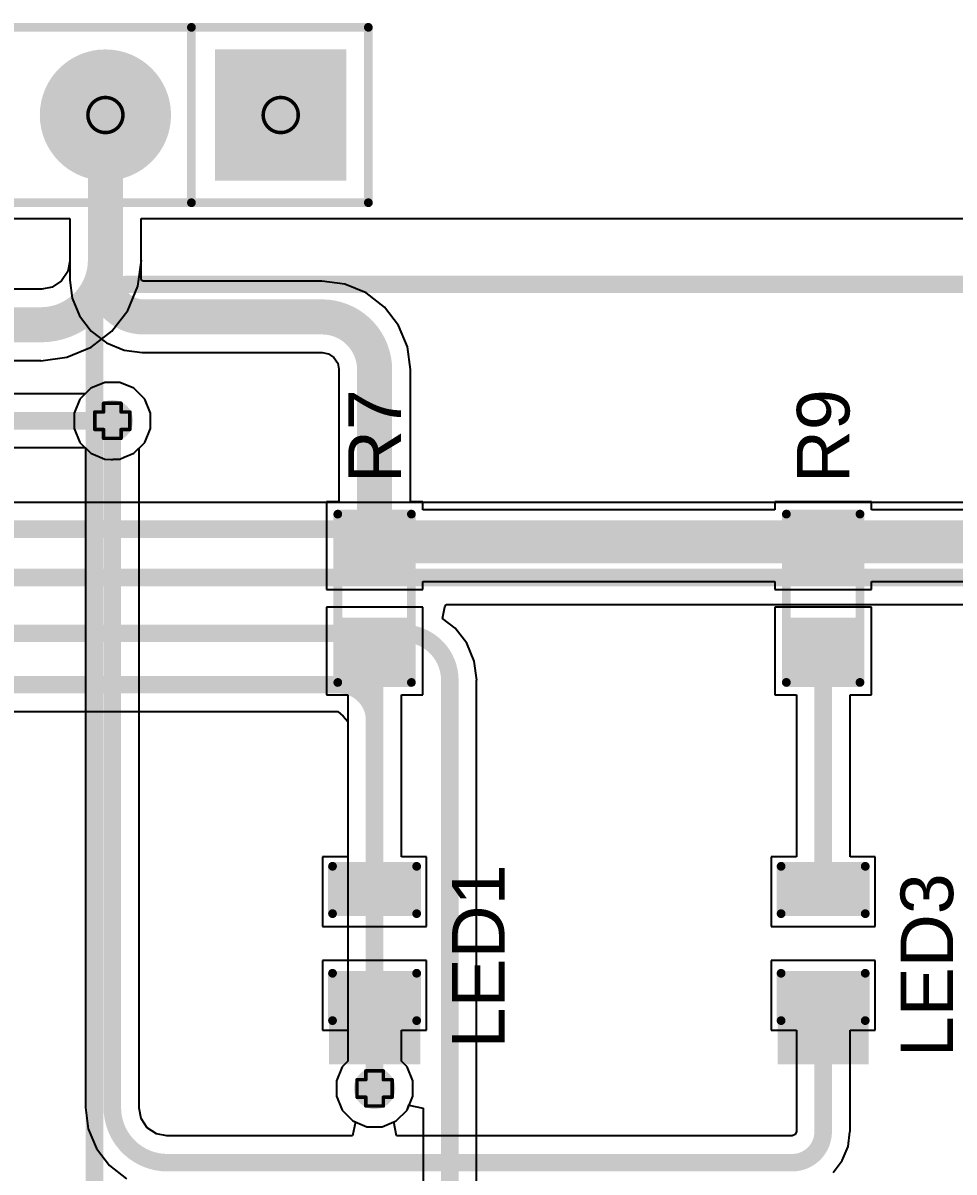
# Model space of a CAD drawing. Header units: inches. Extents: x -0.1 to 10.2, y 0 to 6.5.
# Drawn here: x 3.107 to 3.638, y 3.452 to 4.108 of the extents above; entities that cross this region are included whole.
import ezdxf

# ---------------------------------------------------------------- set-up
doc = ezdxf.new("R2010")
doc.units = ezdxf.units.IN
doc.header["$MEASUREMENT"] = 0
for name, color, linetype in [('Bottom Layer', 5, 'Continuous'), ('Bottom Solder', 6, 'Continuous'), ('Drill Drawing', 1, 'Continuous'), ('Multi-Layer', 9, 'Continuous'), ('Pad Holes', 156, 'Continuous'), ('Top Layer', 1, 'Continuous'), ('Top Overlay', 2, 'Continuous'), ('Top Paste', 8, 'Continuous'), ('Top Solder', 216, 'Continuous'), ('Via Holes', 16, 'Continuous')]:
    doc.layers.add(name, color=color, linetype=linetype)
doc.styles.add('Arial', font='', dxfattribs={"height": 0.2})
doc.styles.get('Arial').set_extended_font_data('Arial')

# ---------------------------------------------------------------- blocks, each defined once
blk = doc.blocks.new('R___0603_38')
at = {"layer": 'Top Layer'}
for points in [[(-0.015, 0.0175), (-0.015, -0.0175), (-0.045, -0.0175), (-0.045, 0.0175)], [(0.045, 0.0175), (0.045, -0.0175), (0.015, -0.0175), (0.015, 0.0175)]]:
    blk.add_hatch(color=1, dxfattribs=at).paths.add_polyline_path(points)
at = {"layer": 'Top Paste'}
for points in [[(-0.015, 0.0175), (-0.015, -0.0175), (-0.045, -0.0175), (-0.045, 0.0175)], [(0.045, 0.0175), (0.045, -0.0175), (0.015, -0.0175), (0.015, 0.0175)]]:
    blk.add_hatch(color=8, dxfattribs=at).paths.add_polyline_path(points)
at = {"layer": 'Top Solder'}
for points in [[(-0.011, 0.0215), (-0.011, -0.0215), (-0.049, -0.0215), (-0.049, 0.0215)], [(0.049, 0.0215), (0.049, -0.0215), (0.011, -0.0215), (0.011, 0.0215)]]:
    blk.add_hatch(color=216, dxfattribs=at).paths.add_polyline_path(points)
at = {"layer": 'Top Overlay'}
for points in [[(-0.048, 0.021, 0.005, 0.005, 0), (-0.048, -0.021, 0.005, 0.005, 0)], [(-0.048, 0.021, 0.005, 0.005, 0), (0.048, 0.021, 0.005, 0.005, 0)], [(0.048, 0.021, 0.005, 0.005, 0), (0.048, -0.021, 0.005, 0.005, 0)], [(-0.048, -0.021, 0.005, 0.005, 0), (0.048, -0.021, 0.005, 0.005, 0)]]:
    blk.add_lwpolyline(points, format="xyseb", dxfattribs=at)
for points in [[(-0.04925, 0.021, 0.0025, 0.0025, 1), (-0.04675, 0.021, 0.0025, 0.0025, 1)], [(-0.04925, 0.021, 0.0025, 0.0025, 1), (-0.04675, 0.021, 0.0025, 0.0025, 1)], [(0.04675, 0.021, 0.0025, 0.0025, 1), (0.04925, 0.021, 0.0025, 0.0025, 1)], [(0.04675, 0.021, 0.0025, 0.0025, 1), (0.04925, 0.021, 0.0025, 0.0025, 1)], [(-0.04925, -0.021, 0.0025, 0.0025, 1), (-0.04675, -0.021, 0.0025, 0.0025, 1)], [(-0.04925, -0.021, 0.0025, 0.0025, 1), (-0.04675, -0.021, 0.0025, 0.0025, 1)], [(0.04675, -0.021, 0.0025, 0.0025, 1), (0.04925, -0.021, 0.0025, 0.0025, 1)], [(0.04675, -0.021, 0.0025, 0.0025, 1), (0.04925, -0.021, 0.0025, 0.0025, 1)]]:
    blk.add_lwpolyline(points, format="xyseb", close=True, dxfattribs=at)
blk = doc.blocks.new('R___0603_40')
at = {"layer": 'Top Layer'}
for points in [[(-0.015, 0.0175), (-0.015, -0.0175), (-0.045, -0.0175), (-0.045, 0.0175)], [(0.045, 0.0175), (0.045, -0.0175), (0.015, -0.0175), (0.015, 0.0175)]]:
    blk.add_hatch(color=1, dxfattribs=at).paths.add_polyline_path(points)
at = {"layer": 'Top Paste'}
for points in [[(-0.015, 0.0175), (-0.015, -0.0175), (-0.045, -0.0175), (-0.045, 0.0175)], [(0.045, 0.0175), (0.045, -0.0175), (0.015, -0.0175), (0.015, 0.0175)]]:
    blk.add_hatch(color=8, dxfattribs=at).paths.add_polyline_path(points)
at = {"layer": 'Top Solder'}
for points in [[(-0.011, 0.0215), (-0.011, -0.0215), (-0.049, -0.0215), (-0.049, 0.0215)], [(0.049, 0.0215), (0.049, -0.0215), (0.011, -0.0215), (0.011, 0.0215)]]:
    blk.add_hatch(color=216, dxfattribs=at).paths.add_polyline_path(points)
at = {"layer": 'Top Overlay'}
for points in [[(-0.048, 0.021, 0.005, 0.005, 0), (-0.048, -0.021, 0.005, 0.005, 0)], [(-0.048, 0.021, 0.005, 0.005, 0), (0.048, 0.021, 0.005, 0.005, 0)], [(0.048, 0.021, 0.005, 0.005, 0), (0.048, -0.021, 0.005, 0.005, 0)], [(-0.048, -0.021, 0.005, 0.005, 0), (0.048, -0.021, 0.005, 0.005, 0)]]:
    blk.add_lwpolyline(points, format="xyseb", dxfattribs=at)
for points in [[(-0.04925, 0.021, 0.0025, 0.0025, 1), (-0.04675, 0.021, 0.0025, 0.0025, 1)], [(-0.04925, 0.021, 0.0025, 0.0025, 1), (-0.04675, 0.021, 0.0025, 0.0025, 1)], [(0.04675, 0.021, 0.0025, 0.0025, 1), (0.04925, 0.021, 0.0025, 0.0025, 1)], [(0.04675, 0.021, 0.0025, 0.0025, 1), (0.04925, 0.021, 0.0025, 0.0025, 1)], [(-0.04925, -0.021, 0.0025, 0.0025, 1), (-0.04675, -0.021, 0.0025, 0.0025, 1)], [(-0.04925, -0.021, 0.0025, 0.0025, 1), (-0.04675, -0.021, 0.0025, 0.0025, 1)], [(0.04675, -0.021, 0.0025, 0.0025, 1), (0.04925, -0.021, 0.0025, 0.0025, 1)], [(0.04675, -0.021, 0.0025, 0.0025, 1), (0.04925, -0.021, 0.0025, 0.0025, 1)]]:
    blk.add_lwpolyline(points, format="xyseb", close=True, dxfattribs=at)
blk = doc.blocks.new('LED_0603_49')
at = {"layer": 'Top Layer'}
for points in [[(-0.03937, 0.01969), (-0.01969, 0.01969), (-0.01969, -0.01969), (-0.03937, -0.01969)], [(0.01969, 0.01969), (0.03937, 0.01969), (0.03937, -0.01969), (0.01969, -0.01969)]]:
    blk.add_hatch(color=1, dxfattribs=at).paths.add_polyline_path(points)
at = {"layer": 'Top Overlay'}
blk.add_hatch(color=2, dxfattribs=at).paths.add_polyline_path([(0.044, -0.026), (0.069, -0.026), (0.069, 0.026), (0.044, 0.026)])
at = {"layer": 'Top Paste'}
for points in [[(-0.03937, 0.01969), (-0.01969, 0.01969), (-0.01969, -0.01969), (-0.03937, -0.01969)], [(0.01969, 0.01969), (0.03937, 0.01969), (0.03937, -0.01969), (0.01969, -0.01969)]]:
    blk.add_hatch(color=8, dxfattribs=at).paths.add_polyline_path(points)
at = {"layer": 'Top Solder'}
for points in [[(-0.04337, 0.02369), (-0.01569, 0.02369), (-0.01569, -0.02369), (-0.04337, -0.02369)], [(0.01569, 0.02369), (0.04337, 0.02369), (0.04337, -0.02369), (0.01569, -0.02369)]]:
    blk.add_hatch(color=216, dxfattribs=at).paths.add_polyline_path(points)
at = {"layer": 'Top Overlay'}
for points in [[(-0.017, 0.024, 0.005, 0.005, 0), (-0.044, 0.024, 0.005, 0.005, 0)], [(-0.044, -0.024, 0.005, 0.005, 0), (-0.044, 0.024, 0.005, 0.005, 0)], [(0.044, 0.024, 0.005, 0.005, 0), (0.017, 0.024, 0.005, 0.005, 0)], [(0.044, -0.024, 0.005, 0.005, 0), (0.044, 0.024, 0.005, 0.005, 0)], [(-0.044, -0.024, 0.005, 0.005, 0), (-0.017, -0.024, 0.005, 0.005, 0)], [(0.044, -0.024, 0.005, 0.005, 0), (0.017, -0.024, 0.005, 0.005, 0)]]:
    blk.add_lwpolyline(points, format="xyseb", dxfattribs=at)
for points in [[(-0.04525, 0.024, 0.0025, 0.0025, 1), (-0.04275, 0.024, 0.0025, 0.0025, 1)], [(-0.04525, 0.024, 0.0025, 0.0025, 1), (-0.04275, 0.024, 0.0025, 0.0025, 1)], [(-0.01825, 0.024, 0.0025, 0.0025, 1), (-0.01575, 0.024, 0.0025, 0.0025, 1)], [(0.01575, 0.024, 0.0025, 0.0025, 1), (0.01825, 0.024, 0.0025, 0.0025, 1)], [(0.04275, 0.024, 0.0025, 0.0025, 1), (0.04525, 0.024, 0.0025, 0.0025, 1)], [(0.04275, 0.024, 0.0025, 0.0025, 1), (0.04525, 0.024, 0.0025, 0.0025, 1)], [(-0.04525, -0.024, 0.0025, 0.0025, 1), (-0.04275, -0.024, 0.0025, 0.0025, 1)], [(-0.04525, -0.024, 0.0025, 0.0025, 1), (-0.04275, -0.024, 0.0025, 0.0025, 1)], [(-0.01825, -0.024, 0.0025, 0.0025, 1), (-0.01575, -0.024, 0.0025, 0.0025, 1)], [(0.01575, -0.024, 0.0025, 0.0025, 1), (0.01825, -0.024, 0.0025, 0.0025, 1)], [(0.04275, -0.024, 0.0025, 0.0025, 1), (0.04525, -0.024, 0.0025, 0.0025, 1)], [(0.04275, -0.024, 0.0025, 0.0025, 1), (0.04525, -0.024, 0.0025, 0.0025, 1)]]:
    blk.add_lwpolyline(points, format="xyseb", close=True, dxfattribs=at)
blk = doc.blocks.new('LED_0603_51')
at = {"layer": 'Top Layer'}
for points in [[(-0.03937, 0.01969), (-0.01969, 0.01969), (-0.01969, -0.01969), (-0.03937, -0.01969)], [(0.01969, 0.01969), (0.03937, 0.01969), (0.03937, -0.01969), (0.01969, -0.01969)]]:
    blk.add_hatch(color=1, dxfattribs=at).paths.add_polyline_path(points)
at = {"layer": 'Top Overlay'}
blk.add_hatch(color=2, dxfattribs=at).paths.add_polyline_path([(0.044, -0.026), (0.069, -0.026), (0.069, 0.026), (0.044, 0.026)])
at = {"layer": 'Top Paste'}
for points in [[(-0.03937, 0.01969), (-0.01969, 0.01969), (-0.01969, -0.01969), (-0.03937, -0.01969)], [(0.01969, 0.01969), (0.03937, 0.01969), (0.03937, -0.01969), (0.01969, -0.01969)]]:
    blk.add_hatch(color=8, dxfattribs=at).paths.add_polyline_path(points)
at = {"layer": 'Top Solder'}
for points in [[(-0.04337, 0.02369), (-0.01569, 0.02369), (-0.01569, -0.02369), (-0.04337, -0.02369)], [(0.01569, 0.02369), (0.04337, 0.02369), (0.04337, -0.02369), (0.01569, -0.02369)]]:
    blk.add_hatch(color=216, dxfattribs=at).paths.add_polyline_path(points)
at = {"layer": 'Top Overlay'}
for points in [[(-0.044, -0.024, 0.005, 0.005, 0), (-0.044, 0.024, 0.005, 0.005, 0)], [(-0.017, 0.024, 0.005, 0.005, 0), (-0.044, 0.024, 0.005, 0.005, 0)], [(0.044, 0.024, 0.005, 0.005, 0), (0.017, 0.024, 0.005, 0.005, 0)], [(0.044, -0.024, 0.005, 0.005, 0), (0.044, 0.024, 0.005, 0.005, 0)], [(-0.044, -0.024, 0.005, 0.005, 0), (-0.017, -0.024, 0.005, 0.005, 0)], [(0.044, -0.024, 0.005, 0.005, 0), (0.017, -0.024, 0.005, 0.005, 0)]]:
    blk.add_lwpolyline(points, format="xyseb", dxfattribs=at)
for points in [[(-0.04525, 0.024, 0.0025, 0.0025, 1), (-0.04275, 0.024, 0.0025, 0.0025, 1)], [(-0.04525, 0.024, 0.0025, 0.0025, 1), (-0.04275, 0.024, 0.0025, 0.0025, 1)], [(-0.01825, 0.024, 0.0025, 0.0025, 1), (-0.01575, 0.024, 0.0025, 0.0025, 1)], [(0.01575, 0.024, 0.0025, 0.0025, 1), (0.01825, 0.024, 0.0025, 0.0025, 1)], [(0.04275, 0.024, 0.0025, 0.0025, 1), (0.04525, 0.024, 0.0025, 0.0025, 1)], [(0.04275, 0.024, 0.0025, 0.0025, 1), (0.04525, 0.024, 0.0025, 0.0025, 1)], [(-0.04525, -0.024, 0.0025, 0.0025, 1), (-0.04275, -0.024, 0.0025, 0.0025, 1)], [(-0.04525, -0.024, 0.0025, 0.0025, 1), (-0.04275, -0.024, 0.0025, 0.0025, 1)], [(-0.01825, -0.024, 0.0025, 0.0025, 1), (-0.01575, -0.024, 0.0025, 0.0025, 1)], [(0.01575, -0.024, 0.0025, 0.0025, 1), (0.01825, -0.024, 0.0025, 0.0025, 1)], [(0.04275, -0.024, 0.0025, 0.0025, 1), (0.04525, -0.024, 0.0025, 0.0025, 1)], [(0.04275, -0.024, 0.0025, 0.0025, 1), (0.04525, -0.024, 0.0025, 0.0025, 1)]]:
    blk.add_lwpolyline(points, format="xyseb", close=True, dxfattribs=at)
blk = doc.blocks.new('HDR_1_8_TH______59')
at = {"layer": 'Bottom Layer'}
blk.add_hatch(color=5, dxfattribs=at).paths.add_polyline_path([(-0.38543, 0.03543), (-0.31457, 0.03543), (-0.31457, -0.03543), (-0.38543, -0.03543)])
h = blk.add_hatch(color=5, dxfattribs=at)
edge = h.paths.add_edge_path()
edge.add_arc((-0.25, 0), 0.03543, 0, 360)
h = blk.add_hatch(color=5, dxfattribs=at)
edge = h.paths.add_edge_path()
edge.add_arc((-0.15, 0), 0.03543, 0, 360)
h = blk.add_hatch(color=5, dxfattribs=at)
edge = h.paths.add_edge_path()
edge.add_arc((-0.05, 0), 0.03543, 0, 360)
h = blk.add_hatch(color=5, dxfattribs=at)
edge = h.paths.add_edge_path()
edge.add_arc((0.05, 0), 0.03543, 0, 360)
h = blk.add_hatch(color=5, dxfattribs=at)
edge = h.paths.add_edge_path()
edge.add_arc((0.15, 0), 0.03543, 0, 360)
h = blk.add_hatch(color=5, dxfattribs=at)
edge = h.paths.add_edge_path()
edge.add_arc((0.25, 0), 0.03543, 0, 360)
h = blk.add_hatch(color=5, dxfattribs=at)
edge = h.paths.add_edge_path()
edge.add_arc((0.35, 0), 0.03543, 0, 360)
at = {"layer": 'Bottom Solder'}
blk.add_hatch(color=6, dxfattribs=at).paths.add_polyline_path([(-0.38743, 0.03743), (-0.31257, 0.03743), (-0.31257, -0.03743), (-0.38743, -0.03743)])
h = blk.add_hatch(color=6, dxfattribs=at)
edge = h.paths.add_edge_path()
edge.add_arc((-0.25, 0), 0.03743, 0, 360)
h = blk.add_hatch(color=6, dxfattribs=at)
edge = h.paths.add_edge_path()
edge.add_arc((-0.15, 0), 0.03743, 0, 360)
h = blk.add_hatch(color=6, dxfattribs=at)
edge = h.paths.add_edge_path()
edge.add_arc((-0.05, 0), 0.03743, 0, 360)
h = blk.add_hatch(color=6, dxfattribs=at)
edge = h.paths.add_edge_path()
edge.add_arc((0.05, 0), 0.03743, 0, 360)
h = blk.add_hatch(color=6, dxfattribs=at)
edge = h.paths.add_edge_path()
edge.add_arc((0.15, 0), 0.03743, 0, 360)
h = blk.add_hatch(color=6, dxfattribs=at)
edge = h.paths.add_edge_path()
edge.add_arc((0.25, 0), 0.03743, 0, 360)
h = blk.add_hatch(color=6, dxfattribs=at)
edge = h.paths.add_edge_path()
edge.add_arc((0.35, 0), 0.03743, 0, 360)
at = {"layer": 'Multi-Layer'}
blk.add_hatch(color=9, dxfattribs=at).paths.add_polyline_path([(-0.38543, 0.03543), (-0.31457, 0.03543), (-0.31457, -0.03543), (-0.38543, -0.03543)])
h = blk.add_hatch(color=9, dxfattribs=at)
edge = h.paths.add_edge_path()
edge.add_arc((-0.25, 0), 0.03543, 0, 360)
h = blk.add_hatch(color=9, dxfattribs=at)
edge = h.paths.add_edge_path()
edge.add_arc((-0.15, 0), 0.03543, 0, 360)
h = blk.add_hatch(color=9, dxfattribs=at)
edge = h.paths.add_edge_path()
edge.add_arc((-0.05, 0), 0.03543, 0, 360)
h = blk.add_hatch(color=9, dxfattribs=at)
edge = h.paths.add_edge_path()
edge.add_arc((0.05, 0), 0.03543, 0, 360)
h = blk.add_hatch(color=9, dxfattribs=at)
edge = h.paths.add_edge_path()
edge.add_arc((0.15, 0), 0.03543, 0, 360)
h = blk.add_hatch(color=9, dxfattribs=at)
edge = h.paths.add_edge_path()
edge.add_arc((0.25, 0), 0.03543, 0, 360)
h = blk.add_hatch(color=9, dxfattribs=at)
edge = h.paths.add_edge_path()
edge.add_arc((0.35, 0), 0.03543, 0, 360)
at = {"layer": 'Pad Holes'}
h = blk.add_hatch(color=7, dxfattribs=at)
edge = h.paths.add_edge_path()
edge.add_arc((-0.35, 0), 0.01969, 0, 360)
h = blk.add_hatch(color=7, dxfattribs=at)
edge = h.paths.add_edge_path()
edge.add_arc((-0.25, 0), 0.01969, 0, 360)
h = blk.add_hatch(color=7, dxfattribs=at)
edge = h.paths.add_edge_path()
edge.add_arc((-0.15, 0), 0.01969, 0, 360)
h = blk.add_hatch(color=7, dxfattribs=at)
edge = h.paths.add_edge_path()
edge.add_arc((-0.05, 0), 0.01969, 0, 360)
h = blk.add_hatch(color=7, dxfattribs=at)
edge = h.paths.add_edge_path()
edge.add_arc((0.05, 0), 0.01969, 0, 360)
h = blk.add_hatch(color=7, dxfattribs=at)
edge = h.paths.add_edge_path()
edge.add_arc((0.15, 0), 0.01969, 0, 360)
h = blk.add_hatch(color=7, dxfattribs=at)
edge = h.paths.add_edge_path()
edge.add_arc((0.25, 0), 0.01969, 0, 360)
h = blk.add_hatch(color=7, dxfattribs=at)
edge = h.paths.add_edge_path()
edge.add_arc((0.35, 0), 0.01969, 0, 360)
at = {"layer": 'Top Layer'}
blk.add_hatch(color=1, dxfattribs=at).paths.add_polyline_path([(-0.38543, 0.03543), (-0.31457, 0.03543), (-0.31457, -0.03543), (-0.38543, -0.03543)])
h = blk.add_hatch(color=1, dxfattribs=at)
edge = h.paths.add_edge_path()
edge.add_arc((-0.25, 0), 0.03543, 0, 360)
h = blk.add_hatch(color=1, dxfattribs=at)
edge = h.paths.add_edge_path()
edge.add_arc((-0.15, 0), 0.03543, 0, 360)
h = blk.add_hatch(color=1, dxfattribs=at)
edge = h.paths.add_edge_path()
edge.add_arc((-0.05, 0), 0.03543, 0, 360)
h = blk.add_hatch(color=1, dxfattribs=at)
edge = h.paths.add_edge_path()
edge.add_arc((0.05, 0), 0.03543, 0, 360)
h = blk.add_hatch(color=1, dxfattribs=at)
edge = h.paths.add_edge_path()
edge.add_arc((0.15, 0), 0.03543, 0, 360)
h = blk.add_hatch(color=1, dxfattribs=at)
edge = h.paths.add_edge_path()
edge.add_arc((0.25, 0), 0.03543, 0, 360)
h = blk.add_hatch(color=1, dxfattribs=at)
edge = h.paths.add_edge_path()
edge.add_arc((0.35, 0), 0.03543, 0, 360)
at = {"layer": 'Top Solder'}
blk.add_hatch(color=216, dxfattribs=at).paths.add_polyline_path([(-0.38743, 0.03743), (-0.31257, 0.03743), (-0.31257, -0.03743), (-0.38743, -0.03743)])
h = blk.add_hatch(color=216, dxfattribs=at)
edge = h.paths.add_edge_path()
edge.add_arc((-0.25, 0), 0.03743, 0, 360)
h = blk.add_hatch(color=216, dxfattribs=at)
edge = h.paths.add_edge_path()
edge.add_arc((-0.15, 0), 0.03743, 0, 360)
h = blk.add_hatch(color=216, dxfattribs=at)
edge = h.paths.add_edge_path()
edge.add_arc((-0.05, 0), 0.03743, 0, 360)
h = blk.add_hatch(color=216, dxfattribs=at)
edge = h.paths.add_edge_path()
edge.add_arc((0.05, 0), 0.03743, 0, 360)
h = blk.add_hatch(color=216, dxfattribs=at)
edge = h.paths.add_edge_path()
edge.add_arc((0.15, 0), 0.03743, 0, 360)
h = blk.add_hatch(color=216, dxfattribs=at)
edge = h.paths.add_edge_path()
edge.add_arc((0.25, 0), 0.03743, 0, 360)
h = blk.add_hatch(color=216, dxfattribs=at)
edge = h.paths.add_edge_path()
edge.add_arc((0.35, 0), 0.03743, 0, 360)
at = {"layer": 'Top Overlay'}
for points in [[(0.4, 0.05, 0.005, 0.005, 0), (-0.4, 0.05, 0.005, 0.005, 0)], [(-0.4, 0.05, 0.005, 0.005, 0), (-0.4, -0.05, 0.005, 0.005, 0)], [(-0.29907, 0.05, 0.005, 0.005, 0), (-0.29907, -0.05, 0.005, 0.005, 0)], [(0.4, 0.05, 0.005, 0.005, 0), (0.4, -0.05, 0.005, 0.005, 0)], [(0.4, -0.05, 0.005, 0.005, 0), (-0.4, -0.05, 0.005, 0.005, 0)]]:
    blk.add_lwpolyline(points, format="xyseb", dxfattribs=at)
for points in [[(-0.40125, 0.05, 0.0025, 0.0025, 1), (-0.39875, 0.05, 0.0025, 0.0025, 1)], [(-0.40125, 0.05, 0.0025, 0.0025, 1), (-0.39875, 0.05, 0.0025, 0.0025, 1)], [(-0.30032, 0.05, 0.0025, 0.0025, 1), (-0.29782, 0.05, 0.0025, 0.0025, 1)], [(0.39875, 0.05, 0.0025, 0.0025, 1), (0.40125, 0.05, 0.0025, 0.0025, 1)], [(0.39875, 0.05, 0.0025, 0.0025, 1), (0.40125, 0.05, 0.0025, 0.0025, 1)], [(-0.40125, -0.05, 0.0025, 0.0025, 1), (-0.39875, -0.05, 0.0025, 0.0025, 1)], [(-0.40125, -0.05, 0.0025, 0.0025, 1), (-0.39875, -0.05, 0.0025, 0.0025, 1)], [(-0.30032, -0.05, 0.0025, 0.0025, 1), (-0.29782, -0.05, 0.0025, 0.0025, 1)], [(0.39875, -0.05, 0.0025, 0.0025, 1), (0.40125, -0.05, 0.0025, 0.0025, 1)], [(0.39875, -0.05, 0.0025, 0.0025, 1), (0.40125, -0.05, 0.0025, 0.0025, 1)]]:
    blk.add_lwpolyline(points, format="xyseb", close=True, dxfattribs=at)

msp = doc.modelspace()

# ---------------------------------------------------------------- hatches: boundary and pattern name
at = {"layer": 'Bottom Layer'}
h = msp.add_hatch(color=5, dxfattribs=at)
edge = h.paths.add_edge_path()
edge.add_arc((3.15748, 3.88077), 0.01181, 0, 360)
h = msp.add_hatch(color=5, dxfattribs=at)
edge = h.paths.add_edge_path()
edge.add_arc((3.30709, 3.5), 0.01181, 0, 360)
at = {"layer": 'Top Layer'}
h = msp.add_hatch(color=1, dxfattribs=at)
edge = h.paths.add_edge_path()
edge.add_arc((3.15748, 3.88077), 0.01181, 0, 360)
h = msp.add_hatch(color=1, dxfattribs=at)
edge = h.paths.add_edge_path()
edge.add_arc((3.30709, 3.5), 0.01181, 0, 360)
at = {"layer": 'Via Holes'}
h = msp.add_hatch(color=7, dxfattribs=at)
edge = h.paths.add_edge_path()
edge.add_arc((3.15748, 3.88077), 0.00591, 0, 360)
h = msp.add_hatch(color=7, dxfattribs=at)
edge = h.paths.add_edge_path()
edge.add_arc((3.30709, 3.5), 0.00591, 0, 360)

# ---------------------------------------------------------------- linework, layer by layer
at = {"layer": 'Bottom Layer'}
for p, q in [((2.76884, 3.99606), (3.13315, 3.99606)), ((3.13315, 3.99606), (3.13315, 3.97234)), ((3.17393, 3.97234), (3.17393, 3.99606)), ((3.17393, 3.99606), (4.70912, 3.99606)), ((3.13326, 3.97181), (3.1321, 3.96597)), ((3.13315, 3.97234), (3.13326, 3.97181)), ((3.17208, 3.95751), (3.17403, 3.97234)), ((3.17403, 3.97234), (3.17393, 3.97234)), ((3.1321, 3.96597), (3.12849, 3.96057)), ((3.12849, 3.96057), (3.12309, 3.95696)), ((3.11671, 3.9559), (2.9369, 3.9559)), ((3.11725, 3.9558), (3.11671, 3.9559)), ((3.12309, 3.95696), (3.11725, 3.9558)), ((3.16635, 3.94368), (3.17208, 3.95751)), ((3.15724, 3.93181), (3.16635, 3.94368)), ((3.14537, 3.9227), (3.15724, 3.93181)), ((3.13155, 3.91697), (3.14537, 3.9227)), ((2.9369, 3.91512), (3.11671, 3.91512)), ((3.11671, 3.91502), (3.13155, 3.91697)), ((3.11671, 3.91512), (3.11671, 3.91502)), ((3.14513, 3.89927), (3.14193, 3.89607)), ((3.15314, 3.90259), (3.14513, 3.89927)), ((3.16182, 3.90259), (3.15314, 3.90259)), ((3.16983, 3.89927), (3.16182, 3.90259)), ((3.17597, 3.89313), (3.16983, 3.89927)), ((3.14193, 3.89607), (2.74198, 3.89607)), ((3.17929, 3.88511), (3.17597, 3.89313)), ((3.17929, 3.87644), (3.17929, 3.88511)), ((3.17597, 3.86842), (3.17929, 3.87644)), ((3.16983, 3.86228), (3.17597, 3.86842)), ((2.74198, 3.86548), (3.14193, 3.86548)), ((3.14193, 3.86548), (3.14513, 3.86228)), ((3.14513, 3.86228), (3.15314, 3.85896)), ((3.16182, 3.85896), (3.16415, 3.85993)), ((3.16415, 3.85993), (3.16983, 3.86228)), ((3.15314, 3.85896), (3.15673, 3.85876)), ((3.15673, 3.85876), (3.15674, 3.85877)), ((3.15674, 3.85877), (3.15748, 3.85872)), ((3.15748, 3.85872), (3.15797, 3.85882)), ((3.15748, 3.85872), (3.15748, 3.85872)), ((3.15748, 3.85872), (3.15748, 3.85872)), ((3.15797, 3.85882), (3.16182, 3.85896)), ((4.03458, 3.83419), (2.59922, 3.83419)), ((3.34589, 3.76804), (3.34725, 3.77469)), ((3.34725, 3.77469), (3.34798, 3.77604)), ((3.34798, 3.77604), (3.78862, 3.77604)), ((3.35303, 3.76256), (3.34589, 3.76804)), ((3.35972, 3.75385), (3.35303, 3.76256)), ((3.36393, 3.7437), (3.35972, 3.75385)), ((3.36536, 3.7328), (3.36393, 3.7437)), ((3.36529, 3.43203), (3.36529, 3.7328)), ((3.36529, 3.7328), (3.36536, 3.7328)), ((2.69272, 3.71499), (3.28613, 3.71499)), ((3.28613, 3.71499), (3.28912, 3.71232)), ((3.28912, 3.71232), (3.29179, 3.70933)), ((3.29179, 3.70933), (3.29179, 3.51555)), ((3.2886, 3.51235), (3.28528, 3.50434)), ((3.29179, 3.51555), (3.2886, 3.51235)), ((3.28528, 3.50434), (3.28528, 3.49566)), ((3.28528, 3.49566), (3.2886, 3.48765)), ((3.2886, 3.48765), (3.29473, 3.48151)), ((3.31944, 3.48151), (3.32558, 3.48765)), ((3.32558, 3.48765), (3.32671, 3.49037)), ((3.32671, 3.49037), (3.33471, 3.48878)), ((3.33471, 3.48878), (3.33471, 3.43265)), ((3.29473, 3.48151), (3.30275, 3.47819)), ((3.31142, 3.47819), (3.31944, 3.48151)), ((3.30275, 3.47819), (3.31142, 3.47819))]:
    msp.add_line(p, q, dxfattribs=at)
for points in [[(3.15354, 3.97234, 0.02, 0.02, 0), (3.15354, 4.05512, 0.02, 0.02, 0)], [(3.15354, 3.97234, 0.02, 0.02, -0.414214), (3.11671, 3.93551, 0.02, 0.02, 0)], [(2.92913, 3.93551, 0.02, 0.02, 0), (3.11671, 3.93551, 0.02, 0.02, 0)], [(2.74198, 3.88077, 0.01, 0.01, 0), (3.15748, 3.88077, 0.01, 0.01, 0)], [(3.15748, 3.87402, 0.01, 0.01, -0.000536), (3.15746, 3.87402, 0.01, 0.01, 0)], [(3.15748, 3.87402, 0.01, 0.01, 0), (3.15748, 3.87402, 0.01, 0.01, 0)], [(2.59922, 3.8189, 0.01, 0.01, 0), (4.03458, 3.8189, 0.01, 0.01, 0)], [(2.58641, 3.79134, 0.01, 0.01, 0), (3.78862, 3.79134, 0.01, 0.01, 0)], [(2.17911, 3.75953, 0.01, 0.01, 0), (3.32327, 3.75953, 0.01, 0.01, 0)], [(3.32327, 3.75953, 0.01, 0.01, -0.414214), (3.35, 3.7328, 0.01, 0.01, 0)], [(2.67717, 3.73028, 0.01, 0.01, 0), (3.28674, 3.73028, 0.01, 0.01, 0)], [(3.28674, 3.73028, 0.01, 0.01, -0.414214), (3.30709, 3.70994, 0.01, 0.01, 0)], [(3.35, 3.43203, 0.01, 0.01, 0), (3.35, 3.7328, 0.01, 0.01, 0)], [(3.30709, 3.5, 0.01, 0.01, 0), (3.30709, 3.70994, 0.01, 0.01, 0)]]:
    msp.add_lwpolyline(points, format="xyseb", dxfattribs=at)
for points in [[(3.14854, 4.05512, 0.01, 0.01, 1), (3.15854, 4.05512, 0.01, 0.01, 1)], [(3.14854, 3.97234, 0.01, 0.01, 1), (3.15854, 3.97234, 0.01, 0.01, 1)], [(3.14854, 3.97234, 0.01, 0.01, 1), (3.15854, 3.97234, 0.01, 0.01, 1)], [(3.11171, 3.93551, 0.01, 0.01, 1), (3.12171, 3.93551, 0.01, 0.01, 1)], [(3.11171, 3.93551, 0.01, 0.01, 1), (3.12171, 3.93551, 0.01, 0.01, 1)], [(3.15498, 3.88077, 0.005, 0.005, 1), (3.15998, 3.88077, 0.005, 0.005, 1)], [(3.15496, 3.87402, 0.005, 0.005, 1), (3.15996, 3.87402, 0.005, 0.005, 1)], [(3.15498, 3.87402, 0.005, 0.005, 1), (3.15998, 3.87402, 0.005, 0.005, 1)], [(3.15498, 3.87402, 0.005, 0.005, 1), (3.15998, 3.87402, 0.005, 0.005, 1)], [(3.15498, 3.87402, 0.005, 0.005, 1), (3.15998, 3.87402, 0.005, 0.005, 1)], [(3.32077, 3.75953, 0.005, 0.005, 1), (3.32577, 3.75953, 0.005, 0.005, 1)], [(3.32077, 3.75953, 0.005, 0.005, 1), (3.32577, 3.75953, 0.005, 0.005, 1)], [(3.28424, 3.73028, 0.005, 0.005, 1), (3.28924, 3.73028, 0.005, 0.005, 1)], [(3.28424, 3.73028, 0.005, 0.005, 1), (3.28924, 3.73028, 0.005, 0.005, 1)], [(3.3475, 3.7328, 0.005, 0.005, 1), (3.3525, 3.7328, 0.005, 0.005, 1)], [(3.3475, 3.7328, 0.005, 0.005, 1), (3.3525, 3.7328, 0.005, 0.005, 1)], [(3.30459, 3.70994, 0.005, 0.005, 1), (3.30959, 3.70994, 0.005, 0.005, 1)], [(3.30459, 3.70994, 0.005, 0.005, 1), (3.30959, 3.70994, 0.005, 0.005, 1)], [(3.30459, 3.5, 0.005, 0.005, 1), (3.30959, 3.5, 0.005, 0.005, 1)]]:
    msp.add_lwpolyline(points, format="xyseb", close=True, dxfattribs=at)
at = {"layer": 'Drill Drawing'}
for points in [[(3.16354, 4.05512, 0.002, 0.002, 1), (3.14354, 4.05512, 0.002, 0.002, 1)], [(3.26354, 4.05512, 0.002, 0.002, 1), (3.24354, 4.05512, 0.002, 0.002, 1)], [(3.14304, 4.05512, 0.001, 0.001, 1), (3.14404, 4.05512, 0.001, 0.001, 1)], [(3.16304, 4.05512, 0.001, 0.001, 1), (3.16404, 4.05512, 0.001, 0.001, 1)], [(3.24304, 4.05512, 0.001, 0.001, 1), (3.24404, 4.05512, 0.001, 0.001, 1)], [(3.26304, 4.05512, 0.001, 0.001, 1), (3.26404, 4.05512, 0.001, 0.001, 1)], [(3.14698, 3.88577, 0.001, 0.001, 1), (3.14798, 3.88577, 0.001, 0.001, 1)], [(3.14698, 3.88577, 0.001, 0.001, 1), (3.14798, 3.88577, 0.001, 0.001, 1)], [(3.15198, 3.89077, 0.001, 0.001, 1), (3.15298, 3.89077, 0.001, 0.001, 1)], [(3.15198, 3.89077, 0.001, 0.001, 1), (3.15298, 3.89077, 0.001, 0.001, 1)], [(3.15198, 3.88577, 0.001, 0.001, 1), (3.15298, 3.88577, 0.001, 0.001, 1)], [(3.15198, 3.88577, 0.001, 0.001, 1), (3.15298, 3.88577, 0.001, 0.001, 1)], [(3.16198, 3.89077, 0.001, 0.001, 1), (3.16298, 3.89077, 0.001, 0.001, 1)], [(3.16198, 3.89077, 0.001, 0.001, 1), (3.16298, 3.89077, 0.001, 0.001, 1)], [(3.16198, 3.88577, 0.001, 0.001, 1), (3.16298, 3.88577, 0.001, 0.001, 1)], [(3.16198, 3.88577, 0.001, 0.001, 1), (3.16298, 3.88577, 0.001, 0.001, 1)], [(3.16698, 3.88577, 0.001, 0.001, 1), (3.16798, 3.88577, 0.001, 0.001, 1)], [(3.16698, 3.88577, 0.001, 0.001, 1), (3.16798, 3.88577, 0.001, 0.001, 1)], [(3.14698, 3.87577, 0.001, 0.001, 1), (3.14798, 3.87577, 0.001, 0.001, 1)], [(3.14698, 3.87577, 0.001, 0.001, 1), (3.14798, 3.87577, 0.001, 0.001, 1)], [(3.15198, 3.87577, 0.001, 0.001, 1), (3.15298, 3.87577, 0.001, 0.001, 1)], [(3.15198, 3.87577, 0.001, 0.001, 1), (3.15298, 3.87577, 0.001, 0.001, 1)], [(3.16198, 3.87577, 0.001, 0.001, 1), (3.16298, 3.87577, 0.001, 0.001, 1)], [(3.16198, 3.87577, 0.001, 0.001, 1), (3.16298, 3.87577, 0.001, 0.001, 1)], [(3.16698, 3.87577, 0.001, 0.001, 1), (3.16798, 3.87577, 0.001, 0.001, 1)], [(3.16698, 3.87577, 0.001, 0.001, 1), (3.16798, 3.87577, 0.001, 0.001, 1)], [(3.15198, 3.87077, 0.001, 0.001, 1), (3.15298, 3.87077, 0.001, 0.001, 1)], [(3.15198, 3.87077, 0.001, 0.001, 1), (3.15298, 3.87077, 0.001, 0.001, 1)], [(3.16198, 3.87077, 0.001, 0.001, 1), (3.16298, 3.87077, 0.001, 0.001, 1)], [(3.16198, 3.87077, 0.001, 0.001, 1), (3.16298, 3.87077, 0.001, 0.001, 1)], [(3.29659, 3.505, 0.001, 0.001, 1), (3.29759, 3.505, 0.001, 0.001, 1)], [(3.29659, 3.505, 0.001, 0.001, 1), (3.29759, 3.505, 0.001, 0.001, 1)], [(3.30159, 3.51, 0.001, 0.001, 1), (3.30259, 3.51, 0.001, 0.001, 1)], [(3.30159, 3.51, 0.001, 0.001, 1), (3.30259, 3.51, 0.001, 0.001, 1)], [(3.30159, 3.505, 0.001, 0.001, 1), (3.30259, 3.505, 0.001, 0.001, 1)], [(3.30159, 3.505, 0.001, 0.001, 1), (3.30259, 3.505, 0.001, 0.001, 1)], [(3.31159, 3.51, 0.001, 0.001, 1), (3.31259, 3.51, 0.001, 0.001, 1)], [(3.31159, 3.51, 0.001, 0.001, 1), (3.31259, 3.51, 0.001, 0.001, 1)], [(3.31159, 3.505, 0.001, 0.001, 1), (3.31259, 3.505, 0.001, 0.001, 1)], [(3.31159, 3.505, 0.001, 0.001, 1), (3.31259, 3.505, 0.001, 0.001, 1)], [(3.31659, 3.505, 0.001, 0.001, 1), (3.31759, 3.505, 0.001, 0.001, 1)], [(3.31659, 3.505, 0.001, 0.001, 1), (3.31759, 3.505, 0.001, 0.001, 1)], [(3.29659, 3.495, 0.001, 0.001, 1), (3.29759, 3.495, 0.001, 0.001, 1)], [(3.29659, 3.495, 0.001, 0.001, 1), (3.29759, 3.495, 0.001, 0.001, 1)], [(3.30159, 3.495, 0.001, 0.001, 1), (3.30259, 3.495, 0.001, 0.001, 1)], [(3.30159, 3.495, 0.001, 0.001, 1), (3.30259, 3.495, 0.001, 0.001, 1)], [(3.31159, 3.495, 0.001, 0.001, 1), (3.31259, 3.495, 0.001, 0.001, 1)], [(3.31159, 3.495, 0.001, 0.001, 1), (3.31259, 3.495, 0.001, 0.001, 1)], [(3.31659, 3.495, 0.001, 0.001, 1), (3.31759, 3.495, 0.001, 0.001, 1)], [(3.31659, 3.495, 0.001, 0.001, 1), (3.31759, 3.495, 0.001, 0.001, 1)], [(3.30159, 3.49, 0.001, 0.001, 1), (3.30259, 3.49, 0.001, 0.001, 1)], [(3.30159, 3.49, 0.001, 0.001, 1), (3.30259, 3.49, 0.001, 0.001, 1)], [(3.31159, 3.49, 0.001, 0.001, 1), (3.31259, 3.49, 0.001, 0.001, 1)], [(3.31159, 3.49, 0.001, 0.001, 1), (3.31259, 3.49, 0.001, 0.001, 1)]]:
    msp.add_lwpolyline(points, format="xyseb", close=True, dxfattribs=at)
for points in [[(3.14748, 3.87577, 0.002, 0.002, 0), (3.14748, 3.88577, 0.002, 0.002, 0)], [(3.14748, 3.88577, 0.002, 0.002, 0), (3.15248, 3.88577, 0.002, 0.002, 0)], [(3.15248, 3.88577, 0.002, 0.002, 0), (3.15248, 3.89077, 0.002, 0.002, 0)], [(3.15248, 3.89077, 0.002, 0.002, 0), (3.16248, 3.89077, 0.002, 0.002, 0)], [(3.16248, 3.88577, 0.002, 0.002, 0), (3.16248, 3.89077, 0.002, 0.002, 0)], [(3.16248, 3.88577, 0.002, 0.002, 0), (3.16748, 3.88577, 0.002, 0.002, 0)], [(3.16748, 3.87577, 0.002, 0.002, 0), (3.16748, 3.88577, 0.002, 0.002, 0)], [(3.14748, 3.87577, 0.002, 0.002, 0), (3.15248, 3.87577, 0.002, 0.002, 0)], [(3.15248, 3.87077, 0.002, 0.002, 0), (3.15248, 3.87577, 0.002, 0.002, 0)], [(3.16248, 3.87577, 0.002, 0.002, 0), (3.16748, 3.87577, 0.002, 0.002, 0)], [(3.16248, 3.87077, 0.002, 0.002, 0), (3.16248, 3.87577, 0.002, 0.002, 0)], [(3.15248, 3.87077, 0.002, 0.002, 0), (3.16248, 3.87077, 0.002, 0.002, 0)], [(3.29709, 3.495, 0.002, 0.002, 0), (3.29709, 3.505, 0.002, 0.002, 0)], [(3.29709, 3.505, 0.002, 0.002, 0), (3.30209, 3.505, 0.002, 0.002, 0)], [(3.30209, 3.505, 0.002, 0.002, 0), (3.30209, 3.51, 0.002, 0.002, 0)], [(3.30209, 3.51, 0.002, 0.002, 0), (3.31209, 3.51, 0.002, 0.002, 0)], [(3.31209, 3.505, 0.002, 0.002, 0), (3.31209, 3.51, 0.002, 0.002, 0)], [(3.31209, 3.505, 0.002, 0.002, 0), (3.31709, 3.505, 0.002, 0.002, 0)], [(3.31709, 3.495, 0.002, 0.002, 0), (3.31709, 3.505, 0.002, 0.002, 0)], [(3.29709, 3.495, 0.002, 0.002, 0), (3.30209, 3.495, 0.002, 0.002, 0)], [(3.30209, 3.49, 0.002, 0.002, 0), (3.30209, 3.495, 0.002, 0.002, 0)], [(3.31209, 3.495, 0.002, 0.002, 0), (3.31709, 3.495, 0.002, 0.002, 0)], [(3.31209, 3.49, 0.002, 0.002, 0), (3.31209, 3.495, 0.002, 0.002, 0)], [(3.30209, 3.49, 0.002, 0.002, 0), (3.31209, 3.49, 0.002, 0.002, 0)]]:
    msp.add_lwpolyline(points, format="xyseb", dxfattribs=at)
at = {"layer": 'Top Layer'}
for p, q in [((3.02439, 3.99606), (3.13315, 3.99606)), ((3.13315, 3.99606), (3.13315, 3.96146)), ((3.17393, 3.96146), (3.17393, 3.99606)), ((3.17393, 3.99606), (4.70912, 3.99606)), ((3.13315, 3.96146), (3.13325, 3.96095)), ((3.13325, 3.96095), (3.13461, 3.95063)), ((3.17396, 3.96146), (3.17393, 3.96146)), ((3.17427, 3.96072), (3.17396, 3.96146)), ((3.175, 3.96042), (3.17427, 3.96072)), ((3.175, 3.96039), (3.175, 3.96042)), ((3.27702, 3.96039), (3.175, 3.96039)), ((3.29009, 3.95871), (3.27702, 3.96043)), ((3.27702, 3.96043), (3.27702, 3.96039)), ((3.30227, 3.95367), (3.29009, 3.95871)), ((3.31273, 3.94564), (3.30227, 3.95367)), ((3.13461, 3.95063), (3.13879, 3.94055)), ((3.32075, 3.93518), (3.31273, 3.94564)), ((3.13879, 3.94055), (3.14543, 3.93189)), ((3.14543, 3.93189), (3.15409, 3.92524)), ((3.3258, 3.923), (3.32075, 3.93518)), ((3.15409, 3.92524), (3.16418, 3.92107)), ((3.16418, 3.92107), (3.17449, 3.91971)), ((3.17449, 3.91971), (3.175, 3.91961)), ((3.175, 3.91961), (3.27702, 3.91961)), ((3.27702, 3.91961), (3.27722, 3.91965)), ((3.27722, 3.91965), (3.28075, 3.91894)), ((3.28075, 3.91894), (3.28392, 3.91683)), ((3.32752, 3.90993), (3.3258, 3.923)), ((3.28392, 3.91683), (3.28603, 3.91366)), ((3.28603, 3.91366), (3.28673, 3.91013)), ((3.28673, 3.91013), (3.28669, 3.90993)), ((3.28669, 3.90993), (3.28669, 3.83453)), ((3.32748, 3.83453), (3.32748, 3.90993)), ((3.32748, 3.90993), (3.32752, 3.90993)), ((3.14513, 3.89927), (3.13899, 3.89313)), ((3.15314, 3.90259), (3.14513, 3.89927)), ((3.16182, 3.90259), (3.15314, 3.90259)), ((3.16983, 3.89927), (3.16182, 3.90259)), ((3.17597, 3.89313), (3.16983, 3.89927)), ((3.13899, 3.89313), (3.13567, 3.88511)), ((3.17929, 3.88511), (3.17597, 3.89313)), ((3.13567, 3.88511), (3.13567, 3.87644)), ((3.17929, 3.87644), (3.17929, 3.88511)), ((3.13567, 3.87644), (3.13899, 3.86842)), ((3.17597, 3.86842), (3.17929, 3.87644)), ((3.13899, 3.86842), (3.14219, 3.86522)), ((3.17277, 3.86522), (3.17597, 3.86842)), ((3.14219, 3.86522), (3.14219, 3.48909)), ((3.17277, 3.48909), (3.17277, 3.86522)), ((3.28669, 3.83453), (3.27959, 3.83453)), ((3.27959, 3.83453), (3.27959, 3.78453)), ((3.33459, 3.83453), (3.32748, 3.83453)), ((3.33459, 3.82992), (3.33459, 3.83453)), ((3.59049, 3.83453), (3.53549, 3.83453)), ((3.53549, 3.83453), (3.53549, 3.82992)), ((3.59049, 3.82992), (3.59049, 3.83453)), ((3.53549, 3.82992), (3.33459, 3.82992)), ((3.7914, 3.82992), (3.59049, 3.82992)), ((3.33459, 3.78453), (3.33459, 3.78914)), ((3.33459, 3.78914), (3.53549, 3.78914)), ((3.53549, 3.78914), (3.53549, 3.78453)), ((3.59049, 3.78453), (3.59049, 3.78914)), ((3.59049, 3.78914), (3.7914, 3.78914)), ((3.27959, 3.78453), (3.33459, 3.78453)), ((3.53549, 3.78453), (3.59049, 3.78453)), ((3.33459, 3.77453), (3.27959, 3.77453)), ((3.27959, 3.77453), (3.27959, 3.72453)), ((3.33459, 3.72453), (3.33459, 3.77453)), ((3.59049, 3.77453), (3.53549, 3.77453)), ((3.53549, 3.77453), (3.53549, 3.72453)), ((3.59049, 3.72453), (3.59049, 3.77453)), ((3.27959, 3.72453), (3.29179, 3.72453)), ((3.29179, 3.72453), (3.29179, 3.63205)), ((3.32238, 3.63205), (3.32238, 3.72453)), ((3.32238, 3.72453), (3.33459, 3.72453)), ((3.53549, 3.72453), (3.5477, 3.72453)), ((3.5477, 3.72453), (3.5477, 3.63205)), ((3.57829, 3.63205), (3.57829, 3.72453)), ((3.57829, 3.72453), (3.59049, 3.72453)), ((3.29179, 3.63205), (3.2774, 3.63205)), ((3.2774, 3.63205), (3.2774, 3.59236)), ((3.33677, 3.63205), (3.32238, 3.63205)), ((3.33677, 3.59236), (3.33677, 3.63205)), ((3.5477, 3.63205), (3.53331, 3.63205)), ((3.53331, 3.63205), (3.53331, 3.59236)), ((3.59268, 3.63205), (3.57829, 3.63205)), ((3.59268, 3.59236), (3.59268, 3.63205)), ((3.2774, 3.59236), (3.33677, 3.59236)), ((3.53331, 3.59236), (3.59268, 3.59236)), ((3.33677, 3.57299), (3.2774, 3.57299)), ((3.2774, 3.57299), (3.2774, 3.53331)), ((3.33677, 3.53331), (3.33677, 3.57299)), ((3.59268, 3.57299), (3.53331, 3.57299)), ((3.53331, 3.57299), (3.53331, 3.53331)), ((3.59268, 3.53331), (3.59268, 3.57299)), ((3.2774, 3.53331), (3.29179, 3.53331)), ((3.29179, 3.53331), (3.29179, 3.51555)), ((3.32238, 3.51555), (3.32238, 3.53331)), ((3.32238, 3.53331), (3.33677, 3.53331)), ((3.53331, 3.53331), (3.5477, 3.53331)), ((3.5477, 3.53331), (3.5477, 3.47538)), ((3.57829, 3.47538), (3.57829, 3.53331)), ((3.57829, 3.53331), (3.59268, 3.53331)), ((3.2886, 3.51235), (3.28528, 3.50434)), ((3.29179, 3.51555), (3.2886, 3.51235)), ((3.32558, 3.51235), (3.32238, 3.51555)), ((3.3289, 3.50434), (3.32558, 3.51235)), ((3.28528, 3.50434), (3.28528, 3.49566)), ((3.3289, 3.49566), (3.3289, 3.50434)), ((3.28528, 3.49566), (3.2886, 3.48765)), ((3.32558, 3.48765), (3.3289, 3.49566)), ((3.14219, 3.48909), (3.14208, 3.48909)), ((3.14208, 3.48909), (3.14368, 3.47697)), ((3.17272, 3.48883), (3.17277, 3.48909)), ((3.17391, 3.48287), (3.17272, 3.48883)), ((3.2886, 3.48765), (3.29473, 3.48151)), ((3.31944, 3.48151), (3.32558, 3.48765)), ((3.17743, 3.4776), (3.17391, 3.48287)), ((3.29611, 3.48094), (3.29452, 3.47294)), ((3.29473, 3.48151), (3.29611, 3.48094)), ((3.31807, 3.48094), (3.31944, 3.48151)), ((3.31966, 3.47294), (3.31807, 3.48094)), ((3.14368, 3.47697), (3.14836, 3.46567)), ((3.18271, 3.47407), (3.17743, 3.4776)), ((3.18866, 3.47289), (3.18271, 3.47407)), ((3.54697, 3.47367), (3.54526, 3.47296)), ((3.54768, 3.47538), (3.54697, 3.47367)), ((3.5477, 3.47538), (3.54768, 3.47538)), ((3.57715, 3.46684), (3.57825, 3.47521)), ((3.57825, 3.47521), (3.57829, 3.47538)), ((3.18893, 3.47294), (3.18866, 3.47289)), ((3.29452, 3.47294), (3.18893, 3.47294)), ((3.54526, 3.47294), (3.31966, 3.47294)), ((3.54526, 3.47296), (3.54526, 3.47294)), ((3.57385, 3.45887), (3.57715, 3.46684)), ((3.14836, 3.46567), (3.1558, 3.45597)), ((3.1558, 3.45597), (3.1655, 3.44852)), ((3.5686, 3.45203), (3.57385, 3.45887))]:
    msp.add_line(p, q, dxfattribs=at)
for points in [[(3.15354, 3.96146, 0.02, 0.02, 0), (3.15354, 4.05512, 0.02, 0.02, 0)], [(3.175, 3.94, 0.02, 0.02, -0.414214), (3.15354, 3.96146, 0.02, 0.02, 0)], [(3.175, 3.94, 0.02, 0.02, 0), (3.27702, 3.94, 0.02, 0.02, 0)], [(3.27702, 3.94, 0.02, 0.02, -0.414214), (3.30709, 3.90993, 0.02, 0.02, 0)], [(3.30709, 3.80953, 0.02, 0.02, 0), (3.30709, 3.90993, 0.02, 0.02, 0)], [(3.15748, 3.48909, 0.01, 0.01, 0), (3.15748, 3.88077, 0.01, 0.01, 0)], [(3.30709, 3.80953, 0.02, 0.02, 0), (3.30709, 3.80953, 0.02, 0.02, 0)], [(3.30709, 3.80953, 0.02, 0.02, 0), (3.56299, 3.80953, 0.02, 0.02, 0)], [(3.56299, 3.80953, 0.02, 0.02, 0), (3.8189, 3.80953, 0.02, 0.02, 0)], [(3.30709, 3.61811, 0.01, 0.01, 0), (3.30709, 3.75197, 0.01, 0.01, 0)], [(3.56299, 3.6122, 0.01, 0.01, 0), (3.56299, 3.74953, 0.01, 0.01, 0)], [(3.30709, 3.5, 0.01, 0.01, 0), (3.30709, 3.54724, 0.01, 0.01, 0)], [(3.56299, 3.47538, 0.01, 0.01, 0), (3.56299, 3.54724, 0.01, 0.01, 0)], [(3.18893, 3.45765, 0.01, 0.01, -0.414214), (3.15748, 3.48909, 0.01, 0.01, 0)], [(3.56299, 3.47538, 0.01, 0.01, -0.414214), (3.54526, 3.45765, 0.01, 0.01, 0)], [(3.18893, 3.45765, 0.01, 0.01, 0), (3.54526, 3.45765, 0.01, 0.01, 0)]]:
    msp.add_lwpolyline(points, format="xyseb", dxfattribs=at)
for points in [[(3.14854, 4.05512, 0.01, 0.01, 1), (3.15854, 4.05512, 0.01, 0.01, 1)], [(3.14854, 3.96146, 0.01, 0.01, 1), (3.15854, 3.96146, 0.01, 0.01, 1)], [(3.14854, 3.96146, 0.01, 0.01, 1), (3.15854, 3.96146, 0.01, 0.01, 1)], [(3.17, 3.94, 0.01, 0.01, 1), (3.18, 3.94, 0.01, 0.01, 1)], [(3.17, 3.94, 0.01, 0.01, 1), (3.18, 3.94, 0.01, 0.01, 1)], [(3.27202, 3.94, 0.01, 0.01, 1), (3.28202, 3.94, 0.01, 0.01, 1)], [(3.27202, 3.94, 0.01, 0.01, 1), (3.28202, 3.94, 0.01, 0.01, 1)], [(3.30209, 3.90993, 0.01, 0.01, 1), (3.31209, 3.90993, 0.01, 0.01, 1)], [(3.30209, 3.90993, 0.01, 0.01, 1), (3.31209, 3.90993, 0.01, 0.01, 1)], [(3.15498, 3.88077, 0.005, 0.005, 1), (3.15998, 3.88077, 0.005, 0.005, 1)], [(3.30209, 3.80953, 0.01, 0.01, 1), (3.31209, 3.80953, 0.01, 0.01, 1)], [(3.30209, 3.80953, 0.01, 0.01, 1), (3.31209, 3.80953, 0.01, 0.01, 1)], [(3.30209, 3.80953, 0.01, 0.01, 1), (3.31209, 3.80953, 0.01, 0.01, 1)], [(3.30209, 3.80953, 0.01, 0.01, 1), (3.31209, 3.80953, 0.01, 0.01, 1)], [(3.55799, 3.80953, 0.01, 0.01, 1), (3.56799, 3.80953, 0.01, 0.01, 1)], [(3.55799, 3.80953, 0.01, 0.01, 1), (3.56799, 3.80953, 0.01, 0.01, 1)], [(3.30459, 3.75197, 0.005, 0.005, 1), (3.30959, 3.75197, 0.005, 0.005, 1)], [(3.56049, 3.74953, 0.005, 0.005, 1), (3.56549, 3.74953, 0.005, 0.005, 1)], [(3.30459, 3.61811, 0.005, 0.005, 1), (3.30959, 3.61811, 0.005, 0.005, 1)], [(3.56049, 3.6122, 0.005, 0.005, 1), (3.56549, 3.6122, 0.005, 0.005, 1)], [(3.30459, 3.54724, 0.005, 0.005, 1), (3.30959, 3.54724, 0.005, 0.005, 1)], [(3.56049, 3.54724, 0.005, 0.005, 1), (3.56549, 3.54724, 0.005, 0.005, 1)], [(3.30459, 3.5, 0.005, 0.005, 1), (3.30959, 3.5, 0.005, 0.005, 1)], [(3.15498, 3.48909, 0.005, 0.005, 1), (3.15998, 3.48909, 0.005, 0.005, 1)], [(3.15498, 3.48909, 0.005, 0.005, 1), (3.15998, 3.48909, 0.005, 0.005, 1)], [(3.56049, 3.47538, 0.005, 0.005, 1), (3.56549, 3.47538, 0.005, 0.005, 1)], [(3.56049, 3.47538, 0.005, 0.005, 1), (3.56549, 3.47538, 0.005, 0.005, 1)], [(3.18643, 3.45765, 0.005, 0.005, 1), (3.19143, 3.45765, 0.005, 0.005, 1)], [(3.18643, 3.45765, 0.005, 0.005, 1), (3.19143, 3.45765, 0.005, 0.005, 1)], [(3.54276, 3.45765, 0.005, 0.005, 1), (3.54776, 3.45765, 0.005, 0.005, 1)], [(3.54276, 3.45765, 0.005, 0.005, 1), (3.54776, 3.45765, 0.005, 0.005, 1)]]:
    msp.add_lwpolyline(points, format="xyseb", close=True, dxfattribs=at)
at = {"layer": 'Top Overlay'}
for points in [[(3.1473, 3.9386, 0.01, 0.01, -0.414214), (3.1673, 3.9586, 0.01, 0.01, 0)], [(3.1673, 3.9586, 0.01, 0.01, 0), (4.60329, 3.9586, 0.01, 0.01, 0)], [(3.1473, 3.4236, 0.01, 0.01, 0), (3.1473, 3.9386, 0.01, 0.01, 0)]]:
    msp.add_lwpolyline(points, format="xyseb", dxfattribs=at)
for points in [[(3.1648, 3.9586, 0.005, 0.005, 1), (3.1698, 3.9586, 0.005, 0.005, 1)], [(3.1648, 3.9586, 0.005, 0.005, 1), (3.1698, 3.9586, 0.005, 0.005, 1)], [(3.1448, 3.9386, 0.005, 0.005, 1), (3.1498, 3.9386, 0.005, 0.005, 1)], [(3.1448, 3.9386, 0.005, 0.005, 1), (3.1498, 3.9386, 0.005, 0.005, 1)]]:
    msp.add_lwpolyline(points, format="xyseb", close=True, dxfattribs=at)

# ---------------------------------------------------------------- block references
for name, p, rotation in [('HDR_1_8_TH______59', (2.90354, 4.05512), 180), ('R___0603_40', (3.30709, 3.77953), 90), ('R___0603_38', (3.56299, 3.77953), 90), ('LED_0603_51', (3.30709, 3.58268), 270), ('LED_0603_49', (3.56299, 3.58268), 270)]:
    msp.add_blockref(name, p, dxfattribs=dict(rotation=rotation))

# ---------------------------------------------------------------- texts
at = {"layer": 'Top Overlay', "style": 'Arial'}
for s, p in [('R7', (3.32208, 3.84517)), ('R9', (3.57799, 3.84517)), ('LED1', (3.38123, 3.52286)), ('LED3', (3.63713, 3.51786))]:
    msp.add_text(s, height=0.03, rotation=90, dxfattribs=at).set_placement(p)

doc.saveas('drawing.dxf')
